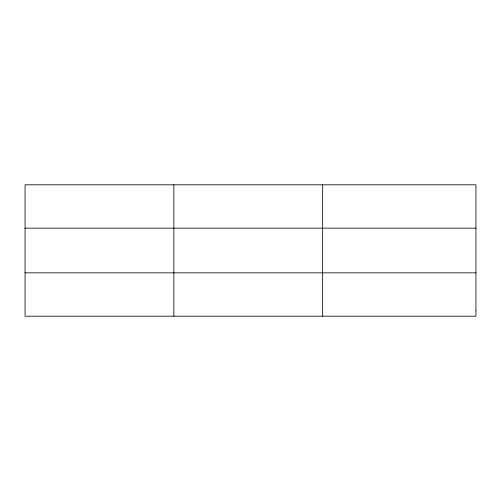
<?xml version="1.0" encoding="UTF-8"?>
<svg xmlns="http://www.w3.org/2000/svg" width="501" height="501" viewBox="0 0 501 501"><rect width="100%" height="100%" fill="white"/><g stroke="black" fill="none" stroke-linecap="round" stroke-linejoin="round"><path stroke-width="0.75" d="M173.847 316.194L173.847 184.806M322.644 316.194L322.644 184.806M25.05 228.162L475.95 228.162M25.05 272.838L475.95 272.838M475.95 310.777L475.95 316.194L25.05 316.194L25.05 184.806L475.95 184.806L475.95 310.777"/></g></svg>
